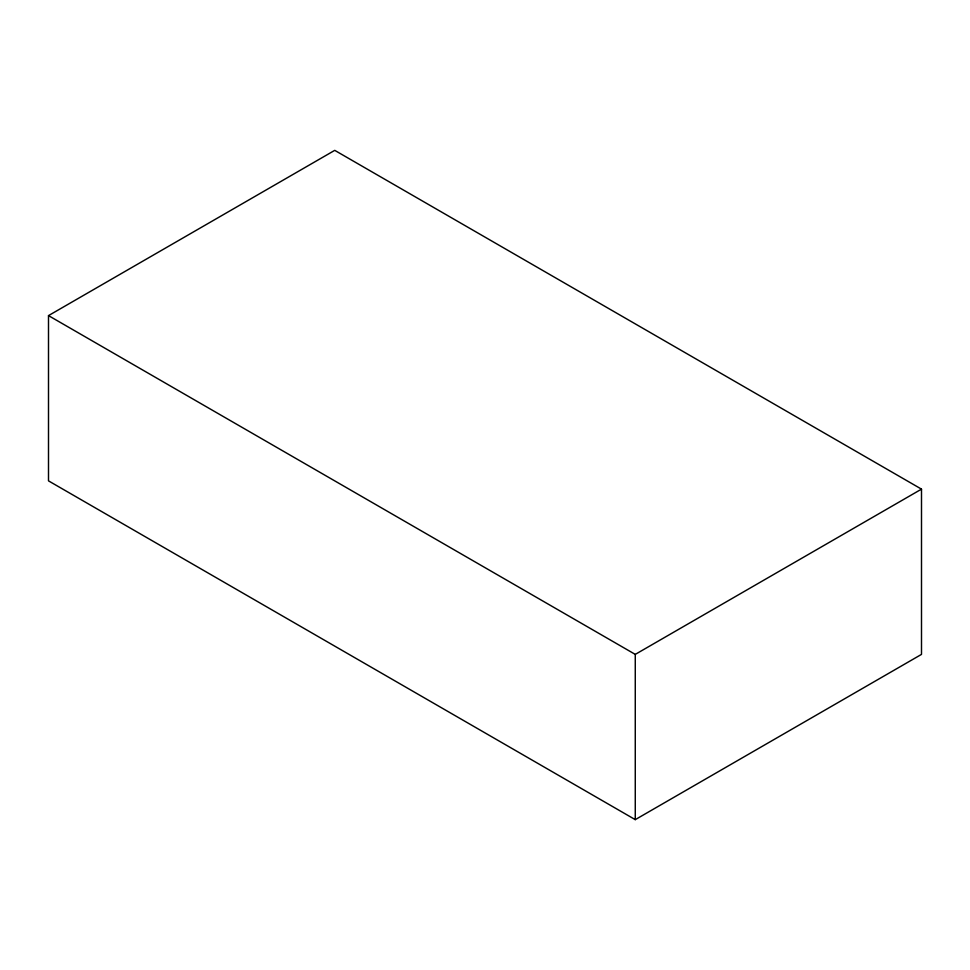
<?xml version="1.0" encoding="UTF-8"?>
<svg xmlns="http://www.w3.org/2000/svg" width="970" height="970" viewBox="0 0 970 970"><rect width="100%" height="100%" fill="white"/><g stroke="black" fill="none" stroke-linecap="round" stroke-linejoin="round"><path stroke-width="1.45" d="M48.5 315.614L334.735 150.362L921.5 489.135L921.5 654.386L635.265 819.638L48.5 480.865L48.5 315.614L635.265 654.386L921.5 489.135M635.265 654.386L635.265 819.638"/></g></svg>
